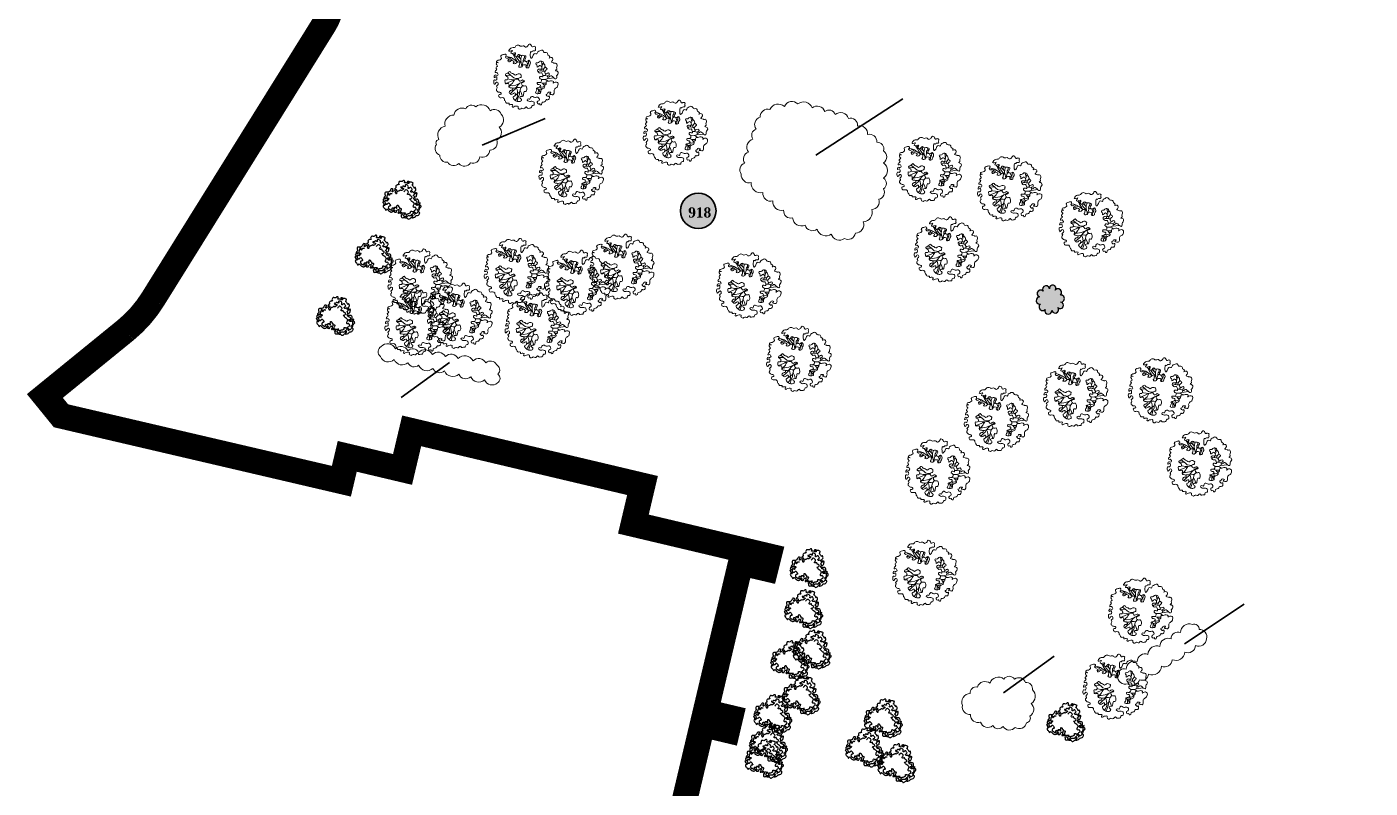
# Model space of a CAD drawing. Header units: metres. Extents: x 180 to 3220, y 13789 to 15035.
# Drawn here: x 712.9 to 765.4, y 14475.3 to 14505.1 of the extents above; entities that cross this region are included whole.
import ezdxf

# ---------------------------------------------------------------- set-up
doc = ezdxf.new("R2010")
doc.units = ezdxf.units.M
doc.header["$MEASUREMENT"] = 0
doc.linetypes.add('482 Границы районов', pattern=[5, 3, -1, 0, -1])
doc.layers.add('!!!_1. Дендра_Аварийка_Номера_выноски', color=20, linetype='Continuous', lineweight=40)
for name, color, linetype in [('!!!_1. Дендра_выноски_сохранить', 7, 'Continuous'), ('!!!_Условные обозначения на ЛИСТ', 7, 'Continuous'), ('04 Дендроплан (существующие растения)', 7, 'Continuous'), ('04 Дендроплан (удаление)', 240, 'Continuous'), ('04 План (существующие кустарники)', 7, 'Continuous'), ('50 Дендроплан (привязки)', 7, 'Continuous'), ('50 Дендроплан - Деревья вырубаемые', 7, 'Continuous')]:
    doc.layers.add(name, color=color, linetype=linetype)
doc.layers.get('50 Дендроплан - Деревья вырубаемые').off()
doc.styles.get("Standard").update_dxf_attribs({"font": 'arial.ttf'})
doc.dimstyles.get("Standard").update_dxf_attribs({"dimtxt": 0.18, "dimasz": 0.18, "dimexe": 0.18, "dimexo": 0.0625, "dimgap": 0.09, "dimtad": 0, "dimtih": 1, "dimtoh": 1, "dimdec": 4, "dimzin": 0, "dimdsep": 46, "dimtxsty": 'Standard', "dimcen": 0.09, "dimadec": 0, "dimazin": 0, "dimtfac": 1, "dimtdec": 4, "dimtofl": 0, "dimtmove": 0, "dimatfit": 3, "dimfxl": 1, "dimtolj": 1, "dimtzin": 0, "dimarcsym": 0})

# ---------------------------------------------------------------- blocks, each defined once
blk = doc.blocks.new('A$C442D7FB9')
at = {"layer": '04 Дендроплан (удаление)', "lineweight": 30}
h = blk.add_hatch(color=0, dxfattribs=at)
h.dxf.hatch_style = 1
edge = h.paths.add_edge_path()
edge.add_arc((0, 0), 0.5, 0, 360)
at = {"layer": '04 Дендроплан (удаление)', "color": 0, "lineweight": 30}
blk.add_circle((0, 0), 0.5, dxfattribs=at)
blk = doc.blocks.new('A$Cb4aaf1f0')
at = {"layer": '04 Дендроплан (удаление)'}
h = blk.add_hatch(color=0, dxfattribs=at)
h.dxf.hatch_style = 1
h.paths.add_polyline_path([(0.394, 0.178), (0.394, 0.178), (0.436, 0.242), (0.436, 0.32), (0.397, 0.387), (0.33, 0.422), (0.253, 0.414), (0.192, 0.37), (0.217, 0.426), (0.211, 0.489), (0.177, 0.539), (0.122, 0.568), (0.06, 0.568), (0.008, 0.54), (-0.026, 0.489), (-0.033, 0.426), (-0.06, 0.49), (-0.116, 0.532), (-0.185, 0.541), (-0.25, 0.515), (-0.293, 0.46), (-0.304, 0.39), (-0.279, 0.326), (-0.339, 0.363), (-0.408, 0.366), (-0.47, 0.333), (-0.508, 0.273), (-0.512, 0.204), (-0.48, 0.14), (-0.423, 0.102), (-0.496, 0.077), (-0.545, 0.018), (-0.555, -0.058), (-0.523, -0.128), (-0.46, -0.17), (-0.383, -0.173), (-0.432, -0.233), (-0.441, -0.309), (-0.41, -0.379), (-0.346, -0.421), (-0.271, -0.424), (-0.203, -0.385), (-0.213, -0.455), (-0.185, -0.52), (-0.131, -0.562), (-0.061, -0.573), (0.004, -0.548), (0.048, -0.493), (0.06, -0.425), (0.093, -0.486), (0.151, -0.524), (0.221, -0.528), (0.283, -0.497), (0.322, -0.44), (0.322, -0.358), (0.298, -0.306), (0.348, -0.343), (0.409, -0.351), (0.467, -0.33), (0.508, -0.284), (0.522, -0.223), (0.506, -0.164), (0.462, -0.119), (0.403, -0.1), (0.48, -0.084), (0.535, -0.03), (0.553, 0.044), (0.53, 0.119), (0.47, 0.168)])
at = {"layer": '04 Дендроплан (удаление)', "flags": 128}
blk.add_lwpolyline([(0.394, 0.178), (0.394, 0.178), (0.436, 0.242), (0.436, 0.32), (0.397, 0.387), (0.33, 0.422), (0.253, 0.414), (0.192, 0.37), (0.217, 0.426), (0.211, 0.489), (0.177, 0.539), (0.122, 0.568), (0.06, 0.568), (0.008, 0.54), (-0.026, 0.489), (-0.033, 0.426), (-0.06, 0.49), (-0.116, 0.532), (-0.185, 0.541), (-0.25, 0.515), (-0.293, 0.46), (-0.304, 0.39), (-0.279, 0.326), (-0.339, 0.363), (-0.408, 0.366), (-0.47, 0.333), (-0.508, 0.273), (-0.512, 0.204), (-0.48, 0.14), (-0.423, 0.102), (-0.496, 0.077), (-0.545, 0.018), (-0.555, -0.058), (-0.523, -0.128), (-0.46, -0.17), (-0.383, -0.173), (-0.432, -0.233), (-0.441, -0.309), (-0.41, -0.379), (-0.346, -0.421), (-0.271, -0.424), (-0.203, -0.385), (-0.213, -0.455), (-0.185, -0.52), (-0.131, -0.562), (-0.061, -0.573), (0.004, -0.548), (0.048, -0.493), (0.06, -0.425), (0.093, -0.486), (0.151, -0.524), (0.221, -0.528), (0.283, -0.497), (0.322, -0.44), (0.322, -0.358), (0.298, -0.306), (0.348, -0.343), (0.409, -0.351), (0.467, -0.33), (0.508, -0.284), (0.522, -0.223), (0.506, -0.164), (0.462, -0.119), (0.403, -0.1), (0.48, -0.084), (0.535, -0.03), (0.553, 0.044), (0.53, 0.119), (0.47, 0.168)], close=True, dxfattribs=at)
blk = doc.blocks.new('Лиственное дерево существующее')
at = {"color": 114, "lineweight": 0}
for p, q in [((-1.275, 1.287), (-1.119, 1.252)), ((-0.829, 1.124), (-1.138, 0.99)), ((-1.119, 1.252), (-0.938, 1.195)), ((-0.938, 1.195), (-0.761, 1.08)), ((-0.799, 1.368), (-0.859, 1.458)), ((-0.751, 1.267), (-0.799, 1.368)), ((-0.782, 1.333), (-0.669, 1.479)), ((-0.761, 1.08), (-0.541, 0.917)), ((-0.639, 1.076), (-0.751, 1.267)), ((-0.541, 0.917), (-0.639, 1.076)), ((-0.62, 1.247), (-0.563, 1.155)), ((-0.563, 1.155), (-0.46, 1.026)), ((-0.403, 1.17), (-0.548, 1.306)), ((-0.46, 1.026), (-0.309, 0.866)), ((-0.427, 1.275), (-0.411, 1.393)), ((-0.415, 1.181), (-0.427, 1.275)), ((-0.334, 1.1), (-0.403, 1.17)), ((-0.337, 1.006), (-0.332, 1.162)), ((-0.309, 0.866), (-0.337, 1.006)), ((-0.332, 1.162), (-0.28, 1.33)), ((-0.285, 0.754), (-0.309, 0.866)), ((-0.221, 0.786), (-0.18, 0.943)), ((-0.183, 1.016), (-0.173, 1.105)), ((-0.18, 0.943), (-0.183, 1.016)), ((-0.18, 0.943), (-0.086, 1.015)), ((-0.173, 1.105), (-0.103, 1.192)), ((-0.103, 1.192), (-0.105, 1.321)), ((0.058, 0.845), (0.018, 0.955)), ((0.098, 0.768), (0.058, 0.845)), ((0.08, 0.738), (0.145, 0.845)), ((0.145, 0.845), (0.151, 1.018)), ((1.012, 0.68), (0.961, 0.98)), ((1.002, 0.737), (1.083, 0.859)), ((-1.081, 0.093), (-1.287, 0.08)), ((-0.976, 0.096), (-1.147, 0.235)), ((-0.973, 0.093), (-1.081, 0.093)), ((-0.885, 0.021), (-0.976, 0.096)), ((-0.772, -0.073), (-0.885, 0.021)), ((-0.266, 0.631), (-0.285, 0.754)), ((-0.266, 0.631), (-0.221, 0.786)), ((0.011, 0.712), (0.08, 0.738)), ((0.027, 0.553), (0.067, 0.65)), ((0.067, 0.65), (0.08, 0.738)), ((0.748, 0.317), (0.854, 0.368)), ((0.854, 0.368), (1.012, 0.353)), ((0.912, 0.363), (0.952, 0.477)), ((1.088, 0.479), (0.952, 0.477)), ((0.98, 0.595), (1.012, 0.68)), ((1.012, 0.353), (1.103, 0.344)), ((1.044, 0.078), (1.18, 0.078)), ((1.088, 0.479), (1.064, 0.348)), ((1.191, 0.617), (1.088, 0.479)), ((1.103, 0.344), (1.176, 0.338)), ((1.18, 0.078), (1.236, 0.183)), ((1.18, 0.078), (1.336, 0.043)), ((-1.169, -0.374), (-1.309, -0.418)), ((-0.931, -0.27), (-1.169, -0.374)), ((-1.091, -0.147), (-1.147, -0.134)), ((-0.91, -0.179), (-1.091, -0.147)), ((-0.95, -0.489), (-1.084, -0.647)), ((-0.882, -0.56), (-1.076, -0.551)), ((-0.86, -0.395), (-0.95, -0.489)), ((-0.739, -0.188), (-0.931, -0.27)), ((-0.739, -0.188), (-0.91, -0.179)), ((-0.641, -0.519), (-0.882, -0.56)), ((-0.75, -0.714), (-0.864, -0.716)), ((-0.821, -0.312), (-0.86, -0.395)), ((-0.739, -0.188), (-0.821, -0.312)), ((-0.699, -0.796), (-0.804, -0.883)), ((-0.638, -0.11), (-0.772, -0.073)), ((-0.624, -0.681), (-0.75, -0.714)), ((-0.5, -0.151), (-0.739, -0.188)), ((-0.624, -0.681), (-0.699, -0.796)), ((-0.386, -0.406), (-0.641, -0.519)), ((-0.489, -0.116), (-0.638, -0.11)), ((-0.514, -0.534), (-0.624, -0.681)), ((-0.525, -0.67), (-0.624, -0.681)), ((-0.624, -0.681), (-0.572, -0.807)), ((-0.572, -0.807), (-0.55, -0.923)), ((-0.427, -0.678), (-0.525, -0.67)), ((-0.386, -0.406), (-0.514, -0.534)), ((-0.335, -0.691), (-0.427, -0.678)), ((-0.335, -0.691), (-0.408, -0.969)), ((-0.113, -0.252), (-0.386, -0.406)), ((-0.212, -0.551), (-0.335, -0.691)), ((0.682, -0.698), (0.762, -0.798)), ((0.762, -0.798), (0.755, -1.059)), ((0.762, -0.798), (0.835, -0.77)), ((0.762, -0.798), (0.907, -0.988)), ((0.835, -0.77), (0.929, -0.824)), ((0.87, -0.356), (1.013, -0.408)), ((0.873, -0.622), (0.961, -0.786)), ((0.873, -0.622), (0.993, -0.651)), ((0.953, -0.18), (1.158, -0.176)), ((0.993, -0.651), (1.163, -0.596)), ((1.013, -0.408), (1.247, -0.408)), ((1.013, -0.408), (1.096, -0.512)), ((1.158, -0.176), (1.317, -0.128)), ((1.158, -0.176), (1.267, -0.218)), ((1.267, -0.218), (1.367, -0.287)), ((1.317, -0.128), (1.739, -0.074)), ((1.328, -0.127), (1.373, -0.019)), ((-0.804, -0.883), (-0.997, -1.067)), ((-0.629, -1.132), (-0.696, -1.173)), ((-0.622, -1.395), (-0.691, -1.474)), ((-0.532, -1.058), (-0.629, -1.132)), ((-0.566, -1.298), (-0.622, -1.395)), ((-0.535, -1.187), (-0.566, -1.298)), ((-0.515, -1.373), (-0.564, -1.545)), ((-0.55, -0.923), (-0.535, -1.06)), ((-0.535, -1.06), (-0.535, -1.187)), ((-0.408, -0.969), (-0.532, -1.058)), ((-0.47, -1.242), (-0.515, -1.373)), ((-0.422, -1.093), (-0.47, -1.242)), ((-0.408, -0.969), (-0.422, -1.093)), ((-0.381, -0.865), (-0.316, -0.99)), ((-0.316, -0.99), (-0.275, -1.107)), ((-0.275, -1.107), (-0.238, -1.23))]:
    blk.add_line(p, q, dxfattribs=at)
for points, knots in [([(-1.863, -0.802), (-1.881, -0.757), (-1.747, -0.684), (-1.911, -0.574), (-1.692, -0.517), (-1.79, -0.294), (-1.907, -0.385), (-1.984, -0.55), (-2.059, -0.321), (-1.999, -0.175), (-1.894, -0.235), (-1.819, -0.16), (-1.828, -0.083), (-1.849, 0.055), (-2.007, -0.094), (-1.999, 0.047), (-1.938, 0.153), (-1.832, 0.046), (-1.733, 0.144), (-1.793, 0.214), (-1.838, 0.303), (-1.955, 0.22), (-1.946, 0.341), (-1.898, 0.392), (-1.788, 0.464), (-1.907, 0.519), (-1.872, 0.623), (-1.76, 0.663), (-1.864, 0.745), (-1.889, 0.84), (-1.824, 0.904), (-1.659, 0.854), (-1.891, 0.903), (-1.808, 1.034), (-1.683, 1.022), (-1.589, 1.081), (-1.522, 1.172), (-1.609, 1.251), (-1.548, 1.37), (-1.423, 1.371), (-1.266, 1.445), (-1.233, 1.311), (-1.326, 1.255), (-1.263, 1.188), (-1.194, 1.144), (-1.114, 1.199), (-1.035, 1.222), (-0.951, 1.163), (-1.052, 1.106), (-1.123, 1.075), (-1.151, 0.983), (-1.088, 0.91), (-0.99, 0.942), (-0.937, 1.041), (-0.833, 0.999), (-0.758, 0.957), (-0.756, 0.875), (-0.858, 0.837), (-0.695, 0.783), (-0.611, 0.852), (-0.527, 0.951), (-0.375, 0.902), (-0.426, 0.79), (-0.418, 0.708), (-0.488, 0.654), (-0.425, 0.592), (-0.354, 0.593), (-0.251, 0.613), (-0.225, 0.746), (-0.105, 0.754), (0.053, 0.733), (-0.044, 0.628), (0.019, 0.538), (0.099, 0.557), (0.195, 0.575), (0.173, 0.707), (0.273, 0.796), (0.262, 0.925), (0.181, 1.071), (0.093, 0.951), (-0.002, 0.952), (-0.083, 0.981), (-0.098, 1.072), (-0.033, 1.146), (0.02, 1.288), (-0.113, 1.322), (-0.213, 1.354), (-0.344, 1.304), (-0.427, 1.44), (-0.522, 1.344), (-0.56, 1.288), (-0.617, 1.228), (-0.671, 1.281), (-0.73, 1.337), (-0.664, 1.401), (-0.662, 1.525), (-0.806, 1.471), (-0.975, 1.423), (-0.933, 1.56), (-0.796, 1.69), (-0.974, 1.592), (-1.114, 1.604), (-1.027, 1.718), (-0.966, 1.811), (-0.835, 1.824), (-0.696, 1.818), (-0.625, 1.999), (-0.435, 1.978), (-0.317, 1.874), (-0.169, 1.993), (-0.037, 1.791), (0.118, 1.927), (0.171, 2.072), (0.331, 2.017), (0.32, 1.881), (0.433, 1.862), (0.5, 1.939), (0.63, 1.849), (0.551, 1.757), (0.61, 1.682), (0.54, 1.583), (0.423, 1.658), (0.38, 1.528), (0.285, 1.601), (0.255, 1.442), (0.259, 1.344), (0.267, 1.066), (0.442, 1.277), (0.452, 1.397), (0.554, 1.491), (0.691, 1.367), (0.706, 1.583), (0.847, 1.604), (0.949, 1.69), (1.08, 1.634), (1.107, 1.482), (1.251, 1.539), (1.364, 1.464), (1.332, 1.318), (1.543, 1.296), (1.4, 1.122), (1.6, 1.263), (1.746, 1.049), (1.497, 0.884), (1.694, 0.879), (1.77, 0.828), (1.885, 0.882), (1.984, 0.691), (1.87, 0.579), (1.951, 0.461), (1.781, 0.392), (1.935, 0.365), (2.026, 0.299), (1.993, 0.151), (1.874, 0.063), (1.942, -0.057), (1.852, -0.164), (1.705, -0.058), (1.57, 0.123), (1.46, -0.006), (1.368, -0.037), (1.309, 0.063), (1.418, 0.081), (1.488, 0.156), (1.387, 0.288), (1.293, 0.151), (1.168, 0.211), (1.158, 0.338), (1.232, 0.414), (1.37, 0.508), (1.152, 0.589), (1.19, 0.754), (1.08, 0.827), (1.07, 0.942), (0.965, 0.989), (0.834, 0.976), (0.764, 0.841), (0.611, 0.902), (0.608, 0.768), (0.711, 0.734), (0.641, 0.537), (0.789, 0.661), (0.881, 0.732), (0.967, 0.639), (0.997, 0.553), (0.953, 0.449), (0.855, 0.484), (0.758, 0.479), (0.688, 0.371), (0.775, 0.293), (0.847, 0.19), (0.983, 0.282), (1.029, 0.149), (1.046, 0.081), (1.054, -0.055), (0.876, 0.088), (0.805, -0.111), (0.954, -0.136), (0.971, -0.254), (0.916, -0.36), (0.806, -0.365), (0.663, -0.342), (0.715, -0.526), (0.851, -0.462), (0.924, -0.585), (0.833, -0.657), (0.756, -0.694), (0.608, -0.696), (0.717, -0.859), (0.553, -0.942), (0.629, -1.071), (0.741, -1.059), (0.834, -1.056), (0.93, -0.996), (0.884, -0.867), (0.981, -0.75), (1.119, -0.739), (1.208, -0.591), (1.044, -0.489), (1.259, -0.545), (1.236, -0.392), (1.278, -0.271), (1.407, -0.301), (1.52, -0.244), (1.647, -0.243), (1.757, -0.342), (1.628, -0.447), (1.834, -0.304), (1.938, -0.341), (2.024, -0.427), (1.983, -0.534), (1.959, -0.679), (1.81, -0.72), (1.719, -0.862), (1.775, -0.997), (1.685, -1.157), (1.583, -1.102), (1.385, -1.113), (1.618, -0.979), (1.443, -0.96), (1.345, -0.98), (1.358, -1.093), (1.215, -1.09), (1.3, -1.192), (1.368, -1.263), (1.45, -1.161), (1.466, -1.327), (1.427, -1.431), (1.321, -1.45), (1.23, -1.407), (1.216, -1.557), (1.107, -1.596), (0.975, -1.601), (0.989, -1.703), (0.947, -1.778), (0.841, -1.769), (0.866, -1.645), (0.75, -1.749), (0.684, -1.637), (0.696, -1.538), (0.781, -1.521), (0.846, -1.457), (0.816, -1.355), (0.745, -1.251), (0.631, -1.287), (0.523, -1.314), (0.445, -1.241), (0.335, -1.218), (0.262, -1.295), (0.252, -1.455), (0.133, -1.345), (0.026, -1.44), (0.118, -1.522), (0.208, -1.565), (0.318, -1.52), (0.405, -1.554), (0.514, -1.588), (0.498, -1.691), (0.507, -1.814), (0.369, -1.786), (0.336, -1.883), (0.301, -1.974), (0.195, -1.957), (0.081, -2.01), (0.01, -1.844), (-0.069, -1.968), (-0.163, -2.035), (-0.279, -1.927), (-0.37, -2.065), (-0.477, -2.008), (-0.522, -1.934), (-0.473, -1.822), (-0.649, -1.838), (-0.74, -1.86), (-0.831, -1.93), (-0.905, -1.848), (-0.791, -1.771), (-0.94, -1.709), (-1.095, -1.791), (-1.036, -1.621), (-1.266, -1.715), (-1.272, -1.547), (-1.369, -1.482), (-1.348, -1.343), (-1.503, -1.274), (-1.621, -1.34), (-1.705, -1.268), (-1.734, -1.19), (-1.693, -1.089), (-1.578, -1.13), (-1.56, -1.01), (-1.655, -0.965), (-1.758, -0.976), (-1.811, -0.902), (-1.875, -0.857), (-1.857, -0.816), (-1.863, -0.802)], [0, 0, 0, 0, 0.144623, 0.231167, 0.368861, 0.533358, 0.626687, 0.740408, 0.935226, 1.031861, 1.128241, 1.198256, 1.294402, 1.368689, 1.507955, 1.574673, 1.679777, 1.79119, 1.883627, 1.959993, 2.039207, 2.131319, 2.201489, 2.277769, 2.379891, 2.45347, 2.54984, 2.629417, 2.713756, 2.836131, 2.877797, 2.974434, 3.098533, 3.174839, 3.310795, 3.448506, 3.489216, 3.62255, 3.689433, 3.833718, 3.988827, 4.05943, 4.152735, 4.217846, 4.281087, 4.383199, 4.466591, 4.525335, 4.60464, 4.706041, 4.777196, 4.850967, 4.941557, 5.035937, 5.13954, 5.219117, 5.28068, 5.339424, 5.435055, 5.564599, 5.681514, 5.792988, 5.892227, 5.976975, 6.036908, 6.095646, 6.173749, 6.252212, 6.380922, 6.484525, 6.602635, 6.692872, 6.777965, 6.844717, 6.928444, 7.02051, 7.167213, 7.282, 7.407383, 7.507264, 7.609206, 7.678412, 7.741177, 7.842553, 7.980652, 8.063007, 8.187574, 8.307662, 8.420868, 8.524456, 8.606097, 8.65359, 8.733663, 8.78115, 8.875736, 8.947733, 9.070923, 9.223371, 9.297752, 9.425798, 9.577891, 9.656402, 9.742281, 9.880076, 10.010368, 10.101704, 10.271449, 10.469408, 10.556507, 10.704089, 10.878467, 11.055291, 11.171089, 11.284149, 11.417731, 11.482645, 11.567427, 11.68373, 11.77169, 11.843492, 11.921933, 12.039354, 12.124248, 12.185085, 12.279334, 12.442083, 12.611011, 12.797738, 12.921046, 13.015017, 13.129765, 13.27535, 13.406716, 13.521304, 13.644281, 13.753137, 13.886642, 13.991763, 14.093139, 14.248215, 14.338926, 14.451134, 14.636917, 14.813923, 14.953979, 15.006047, 15.083831, 15.270441, 15.402543, 15.48891, 15.598301, 15.682028, 15.794092, 15.927518, 16.058446, 16.173604, 16.260996, 16.378012, 16.633999, 16.747204, 16.817387, 16.885538, 16.980265, 17.054418, 17.157369, 17.299589, 17.380857, 17.502298, 17.608515, 17.708493, 17.875073, 18.018008, 18.132164, 18.220812, 18.330672, 18.42764, 18.594846, 18.685597, 18.781631, 18.83834, 18.974753, 19.095535, 19.196942, 19.302834, 19.396624, 19.471771, 19.573189, 19.64865, 19.757506, 19.853667, 19.959896, 20.083661, 20.173311, 20.285247, 20.335982, 20.497146, 20.604648, 20.73546, 20.822811, 20.919446, 21.052361, 21.138111, 21.251311, 21.378508, 21.468801, 21.559641, 21.663684, 21.760796, 21.866457, 22.044178, 22.114637, 22.23047, 22.341438, 22.400666, 22.529106, 22.668332, 22.783263, 22.938439, 23.01956, 23.126312, 23.267144, 23.355432, 23.45979, 23.589203, 23.728577, 23.835857, 23.898351, 24.043906, 24.189962, 24.256212, 24.371649, 24.490581, 24.67199, 24.766696, 24.956099, 25.083087, 25.169948, 25.292933, 25.419422, 25.526836, 25.615518, 25.691414, 25.778638, 25.869312, 25.961297, 26.024928, 26.121298, 26.263466, 26.360434, 26.407027, 26.517617, 26.650303, 26.74818, 26.826653, 26.905094, 26.978885, 27.046871, 27.126191, 27.241376, 27.314599, 27.389769, 27.472839, 27.551312, 27.683547, 27.788448, 27.871841, 27.999501, 28.077604, 28.175679, 28.291585, 28.394565, 28.492933, 28.567087, 28.697918, 28.77954, 28.894137, 28.975271, 29.07451, 29.169691, 29.264917, 29.370694, 29.435998, 29.525045, 29.645134, 29.756428, 29.862319, 29.956635, 30.074745, 30.200153, 30.306664, 30.366297, 30.449133, 30.570729, 30.713328, 30.79014, 30.852634, 30.945669, 31.037541, 31.189615, 31.243213, 31.410359, 31.536232, 31.621622, 31.733558, 31.886269, 32.00739, 32.09115, 32.172123, 32.250875, 32.347965, 32.418568, 32.512539, 32.612542, 32.705135, 32.769699, 32.813194, 32.813194, 32.813194, 32.813194]), ([(-0.602, -1.531), (-0.637, -1.511), (-0.708, -1.467), (-0.788, -1.386), (-0.835, -1.244), (-0.712, -1.219), (-0.678, -1.13), (-0.654, -0.981), (-0.819, -1.048), (-0.915, -1.145), (-1.007, -1.056), (-1.104, -0.978), (-1.018, -0.888), (-0.949, -0.836), (-0.841, -0.875), (-0.83, -0.671), (-0.981, -0.711), (-1.12, -0.654), (-1.057, -0.535), (-1.096, -0.37), (-1.312, -0.5), (-1.319, -0.325), (-1.366, -0.145), (-1.189, -0.222), (-1.133, -0.117), (-1.133, 0.017), (-1.282, 0.029), (-1.313, 0.162), (-1.188, 0.195), (-1.12, 0.258), (-1.017, 0.368), (-0.96, 0.246), (-0.88, 0.2), (-0.773, 0.186), (-0.694, 0.064), (-0.588, 0.147), (-0.489, 0.209), (-0.378, 0.177), (-0.291, 0.112), (-0.324, 0.045), (-0.292, -0.066), (-0.449, -0.048), (-0.518, -0.154), (-0.453, -0.207), (-0.425, -0.292), (-0.309, -0.266), (-0.239, -0.183), (-0.144, -0.218), (-0.058, -0.305), (-0.195, -0.348), (-0.301, -0.387), (-0.272, -0.491), (-0.218, -0.55), (-0.136, -0.606), (-0.023, -0.531), (0.024, -0.659), (0.046, -0.756), (0.034, -0.851), (-0.017, -0.955), (-0.152, -0.883), (-0.141, -1.045), (-0.171, -1.124), (-0.178, -1.235), (-0.287, -1.228), (-0.413, -1.238), (-0.379, -1.369), (-0.286, -1.387), (-0.29, -1.469), (-0.332, -1.538), (-0.429, -1.563), (-0.519, -1.55), (-0.579, -1.545), (-0.602, -1.531)], [0, 0, 0, 0, 0.119147, 0.244704, 0.355195, 0.456841, 0.525213, 0.64652, 0.761794, 0.906015, 0.999107, 1.102214, 1.21292, 1.287506, 1.35766, 1.479239, 1.62773, 1.713089, 1.858081, 1.936445, 2.136108, 2.227757, 2.383509, 2.506371, 2.592801, 2.687321, 2.856666, 2.919037, 3.017629, 3.155387, 3.246677, 3.353704, 3.442539, 3.52579, 3.669986, 3.756325, 3.869148, 4.011227, 4.081037, 4.138722, 4.206699, 4.365743, 4.440415, 4.505889, 4.585073, 4.671725, 4.788569, 4.878809, 4.948708, 5.073582, 5.166391, 5.253695, 5.327262, 5.415765, 5.519566, 5.621336, 5.725491, 5.831081, 5.911981, 6.005594, 6.125346, 6.227321, 6.306075, 6.391977, 6.508685, 6.596002, 6.686109, 6.737432, 6.809051, 6.915906, 7.005912, 7.085383, 7.085383, 7.085383, 7.085383])]:
    blk.add_open_spline(points, degree=3, knots=knots, dxfattribs=at)
blk = doc.blocks.new('A$Cd2c5afdf')
at = {"layer": '04 Дендроплан (существующие растения)', "color": 114}
for points, start_tangent, end_tangent in [([(-0.616, -0.319), (-0.631, -0.351), (-0.647, -0.371), (-0.678, -0.324), (-0.711, -0.286), (-0.748, -0.232), (-0.749, -0.185), (-0.699, -0.182), (-0.674, -0.152), (-0.683, -0.126), (-0.726, -0.143), (-0.733, -0.108), (-0.773, -0.048), (-0.739, -0.035), (-0.734, 0.003), (-0.754, 0.051), (-0.711, 0.067), (-0.641, 0.116), (-0.637, 0.123), (-0.647, 0.125), (-0.693, 0.092), (-0.724, 0.103), (-0.723, 0.125), (-0.674, 0.187), (-0.682, 0.267), (-0.669, 0.327), (-0.625, 0.338), (-0.557, 0.337), (-0.499, 0.37), (-0.462, 0.436), (-0.436, 0.469), (-0.393, 0.466), (-0.361, 0.454), (-0.388, 0.422), (-0.397, 0.373), (-0.395, 0.349), (-0.358, 0.374), (-0.283, 0.388), (-0.275, 0.379), (-0.241, 0.387), (-0.232, 0.414), (-0.249, 0.449), (-0.314, 0.462), (-0.279, 0.491), (-0.246, 0.532), (-0.259, 0.567), (-0.241, 0.607), (-0.204, 0.627), (-0.145, 0.637), (-0.127, 0.652), (-0.15, 0.659), (-0.144, 0.707), (-0.122, 0.756), (-0.079, 0.764), (-0.029, 0.752), (0.017, 0.782), (0.04, 0.797), (0.071, 0.797), (0.085, 0.782), (0.088, 0.741), (0.078, 0.706), (0.117, 0.702), (0.187, 0.696), (0.247, 0.676), (0.261, 0.687), (0.254, 0.705), (0.231, 0.731), (0.185, 0.746), (0.2, 0.753), (0.245, 0.763), (0.298, 0.731), (0.338, 0.732), (0.378, 0.718), (0.419, 0.699), (0.405, 0.67), (0.402, 0.63), (0.369, 0.618), (0.394, 0.599), (0.433, 0.551), (0.457, 0.527), (0.47, 0.492), (0.479, 0.503), (0.495, 0.527), (0.516, 0.495), (0.526, 0.442), (0.51, 0.403), (0.489, 0.385), (0.484, 0.362), (0.506, 0.32), (0.503, 0.272), (0.546, 0.316), (0.57, 0.293), (0.562, 0.249), (0.547, 0.186), (0.513, 0.155), (0.469, 0.14), (0.443, 0.114), (0.44, 0.081), (0.469, 0.065), (0.521, 0.07), (0.557, 0.06), (0.594, 0.063), (0.635, 0.014), (0.639, -0.025), (0.639, -0.073), (0.643, -0.106), (0.694, -0.081), (0.684, -0.116), (0.672, -0.148), (0.709, -0.174), (0.731, -0.205), (0.726, -0.24), (0.696, -0.253), (0.683, -0.291), (0.662, -0.302), (0.662, -0.331), (0.642, -0.374), (0.636, -0.424), (0.673, -0.449), (0.674, -0.485), (0.653, -0.525), (0.627, -0.556), (0.545, -0.575), (0.506, -0.61), (0.443, -0.646), (0.41, -0.655), (0.371, -0.662), (0.372, -0.602), (0.374, -0.571), (0.421, -0.571), (0.413, -0.589), (0.366, -0.633), (0.315, -0.678), (0.277, -0.7), (0.225, -0.707), (0.203, -0.688), (0.17, -0.666), (0.122, -0.665), (0.069, -0.647), (0.036, -0.652), (-0.02, -0.652), (-0.04, -0.631), (-0.044, -0.593), (-0.049, -0.527), (-0.013, -0.562), (-0.022, -0.494), (-0.041, -0.467), (-0.08, -0.476), (-0.103, -0.482), (-0.116, -0.434), (-0.137, -0.473), (-0.166, -0.481), (-0.174, -0.461), (-0.151, -0.423), (-0.142, -0.381), (-0.135, -0.34), (-0.169, -0.346), (-0.197, -0.355), (-0.23, -0.39), (-0.237, -0.423), (-0.263, -0.441), (-0.303, -0.435), (-0.325, -0.43), (-0.332, -0.409), (-0.319, -0.401), (-0.302, -0.382), (-0.305, -0.358), (-0.33, -0.361), (-0.357, -0.365), (-0.364, -0.397), (-0.375, -0.417), (-0.397, -0.424), (-0.431, -0.436), (-0.466, -0.43), (-0.497, -0.416), (-0.526, -0.398), (-0.547, -0.376), (-0.582, -0.341), (-0.616, -0.319)], (-0.978083, 0.208214), (-0.978083, 0.208214)), ([(0.466, 0.153), (0.468, 0.175), (0.428, 0.204), (0.455, 0.234), (0.473, 0.258), (0.476, 0.296), (0.444, 0.315), (0.433, 0.347), (0.385, 0.348), (0.343, 0.344), (0.323, 0.367), (0.331, 0.398), (0.382, 0.441), (0.363, 0.472), (0.331, 0.521), (0.302, 0.528), (0.258, 0.491), (0.228, 0.488), (0.229, 0.51), (0.23, 0.576), (0.198, 0.611), (0.147, 0.629), (0.115, 0.623), (0.102, 0.601), (0.108, 0.556), (0.07, 0.562), (0.037, 0.581), (0.013, 0.573), (-0.014, 0.539), (-0.069, 0.542), (-0.062, 0.521), (-0.016, 0.496), (0.047, 0.48), (0.022, 0.436), (-0.016, 0.417), (-0.047, 0.403), (-0.075, 0.419), (-0.11, 0.402), (-0.142, 0.384), (-0.167, 0.376), (-0.207, 0.352), (-0.226, 0.32), (-0.233, 0.274), (-0.261, 0.291), (-0.273, 0.329), (-0.279, 0.356)], (0.359015, 0.933332), (0.017504, 0.999847)), ([(-0.398, 0.275), (-0.442, 0.282), (-0.477, 0.281), (-0.491, 0.258), (-0.515, 0.212), (-0.524, 0.249), (-0.541, 0.29), (-0.561, 0.302), (-0.577, 0.295), (-0.579, 0.253), (-0.594, 0.225), (-0.605, 0.189), (-0.611, 0.152), (-0.615, 0.114), (-0.615, 0.091), (-0.591, 0.096), (-0.554, 0.1), (-0.531, 0.087), (-0.542, 0.062), (-0.559, 0.047), (-0.593, 0.044), (-0.59, 0.014), (-0.591, -0.007), (-0.62, 0.004), (-0.647, 0.014), (-0.678, 0.007), (-0.687, -0.018), (-0.678, -0.067), (-0.653, -0.102), (-0.63, -0.122), (-0.61, -0.125), (-0.584, -0.115), (-0.562, -0.085), (-0.539, -0.078), (-0.514, -0.101), (-0.492, -0.132), (-0.478, -0.159), (-0.468, -0.176), (-0.474, -0.192), (-0.497, -0.204), (-0.537, -0.218), (-0.549, -0.25), (-0.55, -0.289), (-0.531, -0.31), (-0.519, -0.326), (-0.493, -0.327), (-0.468, -0.353), (-0.441, -0.351), (-0.427, -0.358), (-0.403, -0.348), (-0.402, -0.325), (-0.406, -0.304), (-0.397, -0.281), (-0.379, -0.275), (-0.359, -0.294), (-0.339, -0.31), (-0.315, -0.301), (-0.309, -0.282), (-0.314, -0.259), (-0.287, -0.242), (-0.257, -0.255), (-0.247, -0.279), (-0.237, -0.297), (-0.217, -0.287), (-0.221, -0.256), (-0.217, -0.211), (-0.208, -0.171), (-0.184, -0.172), (-0.159, -0.188), (-0.156, -0.219), (-0.132, -0.237), (-0.12, -0.25), (-0.119, -0.288), (-0.1, -0.298), (-0.071, -0.294), (-0.044, -0.307), (-0.045, -0.326), (-0.053, -0.358), (-0.076, -0.407), (-0.078, -0.437), (-0.061, -0.452), (-0.039, -0.456), (-0.016, -0.476), (0.006, -0.473), (0.045, -0.467), (0.068, -0.486), (0.073, -0.515), (0.055, -0.544), (0.041, -0.572), (0.051, -0.59), (0.071, -0.602), (0.119, -0.608), (0.159, -0.608), (0.164, -0.633), (0.182, -0.615), (0.21, -0.584), (0.269, -0.576), (0.318, -0.578), (0.342, -0.556), (0.375, -0.518), (0.417, -0.492), (0.434, -0.468), (0.451, -0.439), (0.474, -0.436), (0.496, -0.455), (0.498, -0.48), (0.473, -0.518), (0.483, -0.536), (0.499, -0.502), (0.551, -0.477), (0.601, -0.446), (0.619, -0.422), (0.609, -0.39), (0.59, -0.35), (0.616, -0.325), (0.642, -0.317), (0.653, -0.288), (0.66, -0.252), (0.665, -0.199), (0.655, -0.17), (0.626, -0.152), (0.597, -0.168), (0.564, -0.174), (0.537, -0.162), (0.511, -0.127), (0.505, -0.096), (0.53, -0.091), (0.55, -0.109), (0.582, -0.13), (0.578, -0.083), (0.575, -0.037), (0.552, -0.006), (0.515, 0.01), (0.47, 0.024), (0.453, 0.031)], (-0.900669, 0.434505), (-0.965091, 0.261915)), ([(0.087, -0.446), (0.102, -0.5), (0.135, -0.513), (0.146, -0.55), (0.153, -0.576), (0.171, -0.521), (0.207, -0.5), (0.261, -0.495), (0.297, -0.472), (0.318, -0.467), (0.324, -0.4), (0.358, -0.405), (0.39, -0.421), (0.425, -0.411), (0.455, -0.405), (0.489, -0.357), (0.533, -0.333), (0.535, -0.296), (0.52, -0.27), (0.497, -0.245), (0.461, -0.262), (0.428, -0.247), (0.428, -0.198), (0.452, -0.137), (0.461, -0.11), (0.444, -0.079), (0.412, -0.052), (0.339, 0.008), (0.316, 0.039), (0.281, 0.081), (0.323, 0.085), (0.358, 0.111), (0.38, 0.135), (0.341, 0.179), (0.31, 0.187), (0.285, 0.255), (0.235, 0.244), (0.199, 0.253), (0.208, 0.304), (0.238, 0.345), (0.206, 0.393), (0.151, 0.429), (0.113, 0.417), (0.081, 0.378), (0.061, 0.356)], (0.290361, -0.956917), (-0.678805, -0.734319))]:
    blk.add_spline(points, degree=3, dxfattribs=dict(at, start_tangent=start_tangent, end_tangent=end_tangent))
blk = doc.blocks.new('*D259')
at = {"layer": '50 Дендроплан (привязки)', "color": 0, "lineweight": 0, "ltscale": 4}
for p, q in [((744.703, 14595.902), (744.729, 14596.017)), ((745.176, 14595.728), (1980.901, 14308.357)), ((3219.274, 14020.371), (1983.549, 14307.742)), ((3219.775, 14020.318), (3219.802, 14020.433))]:
    blk.add_line(p, q, dxfattribs=at)
at = {"layer": '50 Дендроплан (привязки)', "color": 0, "lineweight": 5, "ltscale": 4}
for points in [[(745.194, 14595.809), (745.157, 14595.647), (744.689, 14595.841)], [(3219.293, 14020.452), (3219.255, 14020.289), (3219.761, 14020.257)]]:
    blk.add_solid(points, dxfattribs=at)
at = {"layer": '50 Дендроплан (привязки)', "color": 0, "ltscale": 4, "insert": (1982.225, 14308.049), "char_height": 0.5, "attachment_point": 5}
blk.add_mtext('\\A1;2541.12', dxfattribs=at)

msp = doc.modelspace()

# ---------------------------------------------------------------- linework, layer by layer
at = {"layer": '!!!_1. Дендра_выноски_сохранить', "lineweight": 30}
for points in [[(747.133, 14502.299), (743.719, 14500.095)], [(733.132, 14501.53), (730.669, 14500.485)], [(729.398, 14491.989), (727.508, 14490.62)], [(760.483, 14482.535), (758.146, 14480.988)], [(753.049, 14480.496), (751.062, 14479.064)]]:
    msp.add_lwpolyline(points, dxfattribs=at)
at = {"layer": '!!!_Условные обозначения на ЛИСТ', "color": 5, "linetype": '482 Границы районов', "lineweight": 20, "const_width": 1}
msp.add_lwpolyline([(724.795, 14506.311, -0.144615), (724.493, 14505.219), (718.766, 14496.026), (717.796, 14494.469, -0.081368), (716.731, 14493.254), (713.567, 14490.68), (714.198, 14489.904), (725.166, 14487.344), (725.396, 14488.317), (727.558, 14487.805), (727.916, 14489.314), (736.945, 14487.177), (736.588, 14485.667), (741.885, 14484.413), (741.763, 14483.928), (740.789, 14484.156), (739.407, 14478.32), (740.38, 14478.09), (740.265, 14477.603), (739.292, 14477.834), (737.91, 14471.995)], format="xyb", dxfattribs=at)
at = {"layer": '04 План (существующие кустарники)', "color": 65, "lineweight": 0, "extrusion": (0, 0, -1)}
for points in [[(-740.808, 14499.359, -0.520567), (-741.199, 14499.025, -0.520567), (-741.65, 14498.641, -0.520567), (-742.041, 14498.307, -0.520567), (-742.465, 14497.945, -0.520567), (-742.815, 14497.646, -0.520567), (-743.306, 14497.361, -0.520567), (-743.774, 14497.203, -0.520567), (-744.329, 14497.014, -0.520567), (-744.844, 14496.84, -0.520567), (-745.27, 14497.046, -0.520567), (-745.581, 14497.497, -0.520567), (-745.909, 14497.972, -0.520567), (-746.187, 14498.375, -0.520567), (-746.371, 14498.778, -0.520567), (-746.373, 14499.204, -0.520567), (-746.375, 14499.798, -0.520567), (-746.377, 14500.27, -0.520567), (-746.111, 14500.605, -0.520567), (-745.752, 14500.908, -0.520567), (-745.36, 14501.238, -0.520567), (-745.004, 14501.539, -0.520567), (-744.479, 14501.691, -0.520567), (-744.075, 14501.806, -0.520567), (-743.576, 14501.948, -0.520567), (-743.024, 14502.105, -0.520567), (-742.495, 14502.005, -0.520567), (-741.929, 14501.887, -0.520567), (-741.546, 14501.584, -0.520567), (-741.39, 14501.113, -0.520567), (-741.263, 14500.73, -0.520567), (-741.091, 14500.212, -0.520567), (-740.948, 14499.781, -0.520567), (-740.808, 14499.359, -0.520567)], [(-728.883, 14500.515, -0.520567), (-729.022, 14500.099, -0.520567), (-729.326, 14499.832, -0.520567), (-729.761, 14499.775, -0.520567), (-730.216, 14499.8, -0.520567), (-730.579, 14500.039, -0.520567), (-730.976, 14500.3, -0.520567), (-731.248, 14500.695, -0.520567), (-731.334, 14501.2, -0.520567), (-731.42, 14501.698, -0.520567), (-730.988, 14501.834, -0.520567), (-730.422, 14501.99, -0.520567), (-730.028, 14501.907, -0.520567), (-729.569, 14501.663, -0.520567), (-729.226, 14501.229, -0.520567), (-728.979, 14500.715, -0.520567), (-728.883, 14500.515, -0.520567)], [(-752.095, 14478.153, -0.520567), (-752.144, 14478.646, -0.520567), (-752.197, 14479.177, -0.520567), (-751.924, 14479.467, -0.520567), (-751.498, 14479.604, -0.520567), (-751.083, 14479.606, -0.520567), (-750.538, 14479.441, -0.520567), (-750.046, 14479.292, -0.520567), (-749.759, 14479.039, -0.520567), (-749.462, 14478.575, -0.520567), (-749.773, 14478.221, -0.520567), (-750.168, 14477.912, -0.520567), (-750.647, 14477.782, -0.520567), (-751.049, 14477.752, -0.520567), (-751.524, 14477.715, -0.520567), (-751.97, 14477.893, -0.520567), (-752.095, 14478.153, -0.520567)]]:
    msp.add_lwpolyline(points, format="xyb", dxfattribs=at)
at = {"layer": '04 План (существующие кустарники)', "color": 65, "lineweight": 0}
for points in [[(726.719, 14492.615, 0.520567), (726.691, 14492.223, 0.520567), (727.237, 14492.1, 0.520567), (727.767, 14491.981, 0.520567), (728.189, 14491.886, 0.520567), (728.748, 14491.76, 0.520567), (729.198, 14491.659, 0.520567), (729.759, 14491.533, 0.520567), (730.228, 14491.427, 0.520567), (730.761, 14491.307, 0.520567), (731.273, 14491.192, 0.520567), (731.292, 14491.535, 0.520567), (731.228, 14491.905, 0.520567), (730.815, 14491.97, 0.520567), (730.316, 14492.049, 0.520567), (729.732, 14492.141, 0.520567), (729.233, 14492.219, 0.520567), (728.726, 14492.299, 0.520567), (728.185, 14492.384, 0.520567), (727.765, 14492.45, 0.520567), (727.282, 14492.527, 0.520567), (726.719, 14492.615, 0.520567)], [(759.009, 14481.18, 0.520567), (758.721, 14481.543, 0.520567), (758.454, 14481.74, 0.520567), (757.987, 14481.426, 0.520567), (757.62, 14481.179, 0.520567), (757.181, 14480.883, 0.520567), (756.718, 14480.571, 0.520567), (756.297, 14480.287, 0.520567), (755.861, 14479.993, 0.520567), (755.525, 14479.741, 0.520567), (755.931, 14479.415, 0.520567), (756.383, 14479.577, 0.520567), (756.739, 14479.794, 0.520567), (757.248, 14480.105, 0.520567), (757.669, 14480.362, 0.520567), (758.156, 14480.659, 0.520567), (758.579, 14480.918, 0.520567), (759.009, 14481.18, 0.520567)]]:
    msp.add_lwpolyline(points, format="xyb", dxfattribs=at)

# ---------------------------------------------------------------- block references
at = {"layer": '04 Дендроплан (существующие растения)', "lineweight": 0, "xscale": 0.6250000000001705, "yscale": 0.6250000000001705, "zscale": 0.6250000000001705}
for p in [(732.394, 14503.168), (738.241, 14500.973), (734.166, 14499.444), (748.165, 14499.56), (751.319, 14498.799), (754.511, 14497.397), (748.842, 14496.409), (732.021, 14495.568), (736.142, 14495.734), (728.26, 14495.153), (734.423, 14495.104), (741.115, 14494.999), (728.14, 14493.539), (729.81, 14493.812), (732.84, 14493.438), (743.07, 14492.128), (757.219, 14490.898), (753.9, 14490.749), (750.796, 14489.78), (748.498, 14487.719), (758.738, 14488.036), (748.001, 14483.755), (756.438, 14482.276), (755.44, 14479.308)]:
    msp.add_blockref('Лиственное дерево существующее', p, dxfattribs=at)
at = {"layer": '04 Дендроплан (удаление)', "color": 0}
msp.add_blockref('A$Cb4aaf1f0', (752.896, 14494.45), dxfattribs=at)
at = {"layer": '04 План (существующие кустарники)', "lineweight": 0}
for p in [(727.554, 14498.311), (726.465, 14496.168), (724.953, 14493.761), (743.48, 14483.902), (743.264, 14482.294), (742.728, 14480.302), (743.593, 14480.715), (743.167, 14478.92), (742.058, 14478.192), (746.379, 14478.024), (753.522, 14477.874), (741.89, 14477.06), (745.651, 14476.876), (741.724, 14476.44), (746.909, 14476.27)]:
    msp.add_blockref('A$Cd2c5afdf', p, dxfattribs=at)
at = {"layer": '50 Дендроплан - Деревья вырубаемые', "color": 0, "xscale": 1.387412866280584, "yscale": 1.387412866280584, "zscale": 1.387412866280584}
msp.add_blockref('A$C442D7FB9', (739.127, 14497.921), dxfattribs=at)

# ---------------------------------------------------------------- texts
at = {"layer": '!!!_1. Дендра_Аварийка_Номера_выноски', "color": 1, "true_color": 0xf11009, "insert": (738.732, 14497.654), "char_height": 0.2, "width": 0.8733, "attachment_point": 7}
msp.add_mtext('\\fTimes New Roman|i0|b1;\\H0.396956;918', dxfattribs=at)

# ---------------------------------------------------------------- dimensions: what is measured, and where the dimension line sits
at = {"layer": '50 Дендроплан (привязки)', "ltscale": 4}
dim = msp.add_aligned_dim(p1=(3219.761, 14020.257), p2=(744.689, 14595.841), distance=0, dimstyle='Standard', override={"dimtxt": 0.5, "dimasz": 0.5, "dimdec": 2, "dimlwd": 0, "dimlwe": 0}, dxfattribs=at)
dim.commit()
dim.dimension.update_dxf_attribs({"geometry": '*D259', "text_midpoint": (1982.225, 14308.049)})

doc.saveas('drawing.dxf')
